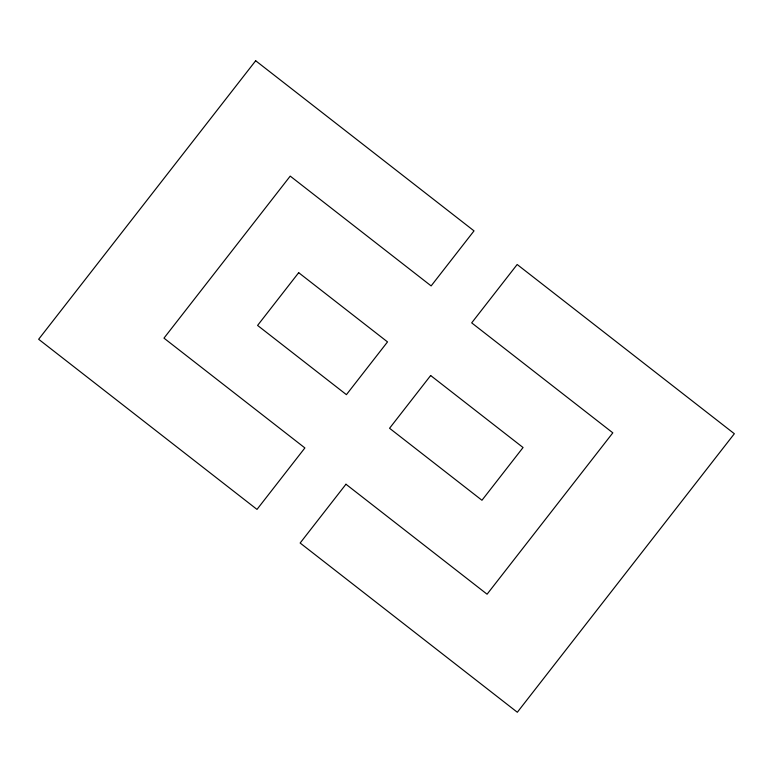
<?xml version="1.0" encoding="UTF-8"?>
<svg xmlns="http://www.w3.org/2000/svg" width="773" height="773" viewBox="0 0 773 773"><rect width="100%" height="100%" fill="white"/><g stroke="black" fill="none" stroke-linecap="round" stroke-linejoin="round"><path stroke-width="1.16" d="M255.67 60.748L38.65 339.27L257.003 509.407L304.891 447.934L163.973 338.139L290.223 176.109L431.141 285.913L474.023 230.885L255.67 60.748M298.678 272.685L257.583 325.433L346.42 394.655L387.515 341.908L298.678 272.685M345.956 484.236L300.146 543.023L517.33 712.252L734.35 433.73L517.166 264.501L471.685 322.872L612.825 432.841L487.087 594.205L345.956 484.236M430.658 375.523L389.563 428.271L481.956 500.266L523.06 447.519L430.658 375.523"/></g></svg>
